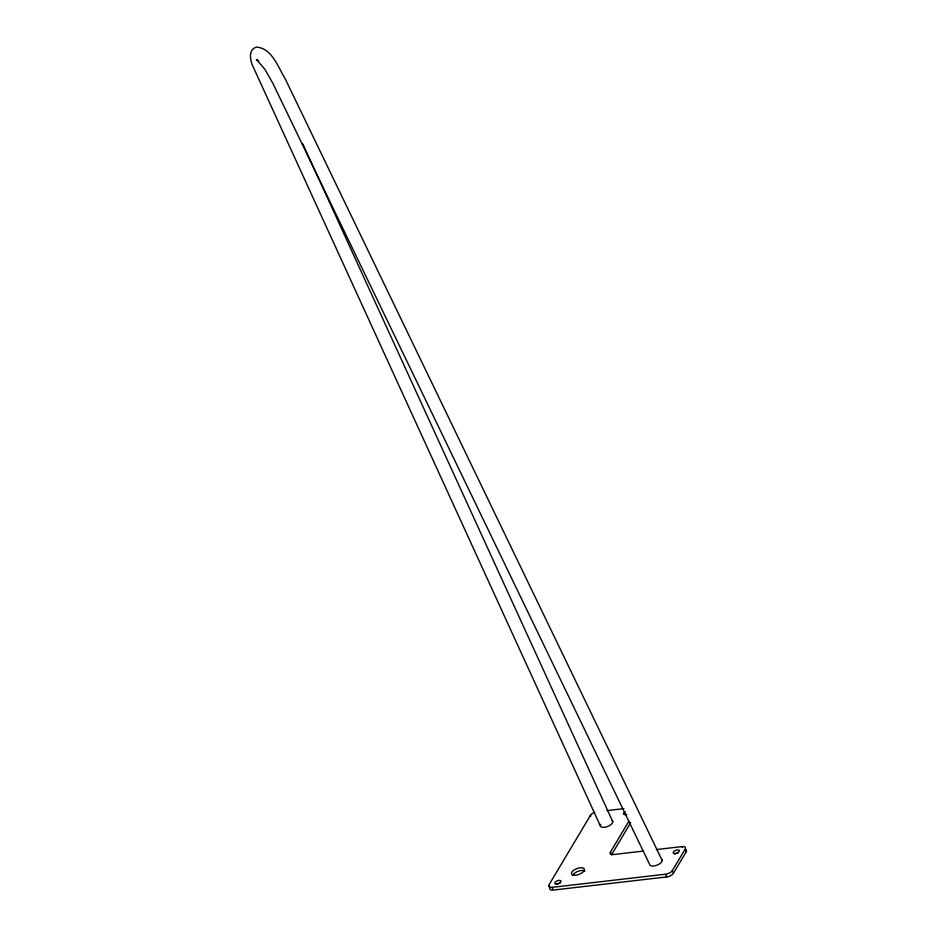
<?xml version="1.0" encoding="UTF-8"?>
<svg xmlns="http://www.w3.org/2000/svg" width="937" height="937" viewBox="0 0 937 937"><rect width="100%" height="100%" fill="white"/><g stroke="black" fill="none" stroke-linecap="round" stroke-linejoin="round"><path stroke-width="1.41" d="M594.702 812.344A5.505 2.483 -21.2 0 0 590.474 815.307L548.953 884.915A5.505 2.483 -21.2 0 0 552.069 887.351L552.771 889.178M611.158 853.923L610.456 852.096L628.868 821.21M611.521 854.849L630.671 822.721M552.069 887.351L665.621 874.186A5.505 2.483 -21.2 0 0 672.309 870.625L685.193 849.027A5.505 2.483 -21.2 0 0 682.077 846.591L656.38 849.566M685.533 849.519A5.505 2.483 -21.2 0 1 686.259 851.768L673.375 873.378A5.505 2.483 -21.2 0 1 666.687 876.938L553.135 890.091A5.505 2.483 -21.2 0 1 550.019 887.667M607.024 810.599L623.937 808.643M643.532 851.054L613.559 854.532A5.505 2.483 -21.2 0 1 610.456 852.096M256.328 59.722L258.624 60.835L256.644 59.652L264.866 69.291L272.796 83.194L649.634 864.406A6.618 2.987 -21.2 0 0 657.387 865.015A6.618 2.987 -21.2 0 0 661.581 859.37M662.166 860.377L284.942 78.275C277.973 67.019 271.789 48.045 256.445 47.096C247.274 49.954 250.554 61.983 253.763 68.167L600.289 825.72M302.534 143.338L612.786 821.714M685.544 849.941L686.259 851.768M682.077 846.591L682.441 847.505M672.309 870.625L673.012 872.452M665.973 875.111L666.687 876.938M590.474 815.307L590.825 816.232M549.316 885.828L549.668 886.742M572.554 875.638A6.887 3.104 -21.2 0 1 578.117 871.269A6.887 3.104 -21.2 0 1 584.887 871.105M626.677 814.347A3.303 1.487 -21.2 0 1 623.55 814.077A3.303 1.487 -21.2 0 1 625.284 811.77M557.609 883.919A3.303 1.487 -21.2 0 1 559.998 883.158M675.015 854.134A3.303 1.487 -21.2 0 1 678.423 852.682M612.212 820.683A6.618 2.987 -21.2 0 1 606.801 826.785A6.618 2.987 -21.2 0 1 600.652 824.396M574.814 875.322A6.887 3.104 -21.2 0 0 584.43 869.466A6.887 3.104 -21.2 0 0 574.51 869.735A6.887 3.104 -21.2 0 0 574.814 875.322M556.367 884.036A3.303 1.487 -21.2 0 0 560.994 881.225A3.303 1.487 -21.2 0 0 556.227 881.354A3.303 1.487 -21.2 0 0 556.367 884.036M674.792 853.56A3.303 1.487 -21.2 0 0 679.407 850.749A3.303 1.487 -21.2 0 0 674.652 850.878A3.303 1.487 -21.2 0 0 674.792 853.56"/></g></svg>
